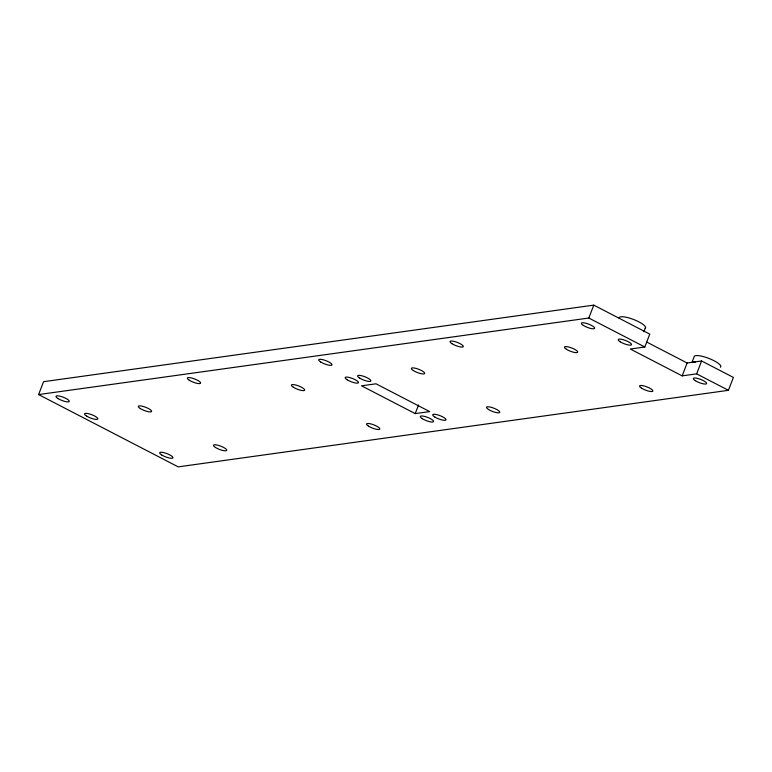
<?xml version="1.0" encoding="UTF-8"?>
<svg xmlns="http://www.w3.org/2000/svg" width="772" height="772" viewBox="0 0 772 772"><rect width="100%" height="100%" fill="white"/><g stroke="black" fill="none" stroke-linecap="round" stroke-linejoin="round"><path stroke-width="1.16" d="M728.43 390.314L178.207 466.867L38.6 394.569L43.57 381.686L593.793 305.133L649.763 334.122L644.784 347.004L630.309 349.021L682.159 375.868L696.643 373.86L728.43 390.314L733.4 377.431L701.613 360.968L687.128 362.985L646.926 342.16M415.211 413.609L429.686 411.601L376.003 383.8L361.528 385.817L415.211 413.609L418.52 405.02M38.6 394.569L588.814 318.025L593.793 305.133M643.896 331.786L645.575 327.463M682.159 375.868L687.128 362.985M692.03 362.3L694.115 356.886A14.253 3.522 21.1 0 1 709.092 358.498A14.253 3.522 21.1 0 1 720.411 367.231M696.643 373.86L701.613 360.968M588.814 318.025L644.784 347.004M692.03 362.56A14.253 3.522 21.1 0 1 695.437 362.087M619.144 318.045A14.099 3.484 21.1 0 1 633.957 319.637A14.099 3.484 21.1 0 1 645.151 328.274M320.67 361.981A7.131 1.756 21.1 0 0 331.815 365.117A7.131 1.756 21.1 0 0 323.555 359.868A7.131 1.756 21.1 0 0 320.67 361.981M57.968 398.526A7.131 1.756 21.1 0 0 69.113 401.662A7.131 1.756 21.1 0 0 60.853 396.412A7.131 1.756 21.1 0 0 57.968 398.526M583.362 325.437A7.131 1.756 21.1 0 0 594.508 328.563A7.131 1.756 21.1 0 0 586.247 323.323A7.131 1.756 21.1 0 0 583.362 325.437M189.314 380.258A7.131 1.756 21.1 0 0 200.459 383.385A7.131 1.756 21.1 0 0 192.199 378.145A7.131 1.756 21.1 0 0 189.314 380.258M452.016 343.714A7.131 1.756 21.1 0 0 463.161 346.84A7.131 1.756 21.1 0 0 454.901 341.6A7.131 1.756 21.1 0 0 452.016 343.714M368.505 426.163A7.131 1.756 21.1 0 0 379.65 429.29A7.131 1.756 21.1 0 0 371.39 424.05A7.131 1.756 21.1 0 0 368.505 426.163M293.379 387.264A7.131 1.756 21.1 0 0 304.525 390.391A7.131 1.756 21.1 0 0 296.265 385.151A7.131 1.756 21.1 0 0 293.379 387.264M413.358 370.57A7.131 1.756 21.1 0 0 424.503 373.706A7.131 1.756 21.1 0 0 416.243 368.456A7.131 1.756 21.1 0 0 413.358 370.57M434.694 416.948A7.131 1.756 21.1 0 0 445.84 420.084A7.131 1.756 21.1 0 0 437.579 414.834A7.131 1.756 21.1 0 0 434.694 416.948M359.578 378.058A7.131 1.756 21.1 0 0 370.724 381.185A7.131 1.756 21.1 0 0 362.464 375.945A7.131 1.756 21.1 0 0 359.578 378.058M347.168 379.785A7.131 1.756 21.1 0 0 358.314 382.912A7.131 1.756 21.1 0 0 350.054 377.662A7.131 1.756 21.1 0 0 347.168 379.785M422.284 418.675A7.131 1.756 21.1 0 0 433.43 421.811A7.131 1.756 21.1 0 0 425.169 416.562A7.131 1.756 21.1 0 0 422.284 418.675M488.473 409.469A7.131 1.756 21.1 0 0 499.619 412.595A7.131 1.756 21.1 0 0 491.359 407.355A7.131 1.756 21.1 0 0 488.473 409.469M566.426 349.282A7.131 1.756 21.1 0 0 577.572 352.408A7.131 1.756 21.1 0 0 569.311 347.168A7.131 1.756 21.1 0 0 566.426 349.282M695.321 380.692A7.131 1.756 21.1 0 0 706.467 383.819A7.131 1.756 21.1 0 0 698.206 378.579A7.131 1.756 21.1 0 0 695.321 380.692M641.542 388.171A7.131 1.756 21.1 0 0 652.687 391.308A7.131 1.756 21.1 0 0 644.427 386.058A7.131 1.756 21.1 0 0 641.542 388.171M161.657 454.94A7.131 1.756 21.1 0 0 172.803 458.066A7.131 1.756 21.1 0 0 164.542 452.826A7.131 1.756 21.1 0 0 161.657 454.94M215.436 447.451A7.131 1.756 21.1 0 0 226.582 450.587A7.131 1.756 21.1 0 0 218.322 445.338A7.131 1.756 21.1 0 0 215.436 447.451M86.532 416.04A7.131 1.756 21.1 0 0 97.677 419.167A7.131 1.756 21.1 0 0 89.417 413.927A7.131 1.756 21.1 0 0 86.532 416.04M140.311 408.562A7.131 1.756 21.1 0 0 151.466 411.688A7.131 1.756 21.1 0 0 143.206 406.448A7.131 1.756 21.1 0 0 140.311 408.562M620.206 341.793A7.131 1.756 21.1 0 0 631.351 344.93A7.131 1.756 21.1 0 0 623.091 339.68A7.131 1.756 21.1 0 0 620.206 341.793"/></g></svg>
